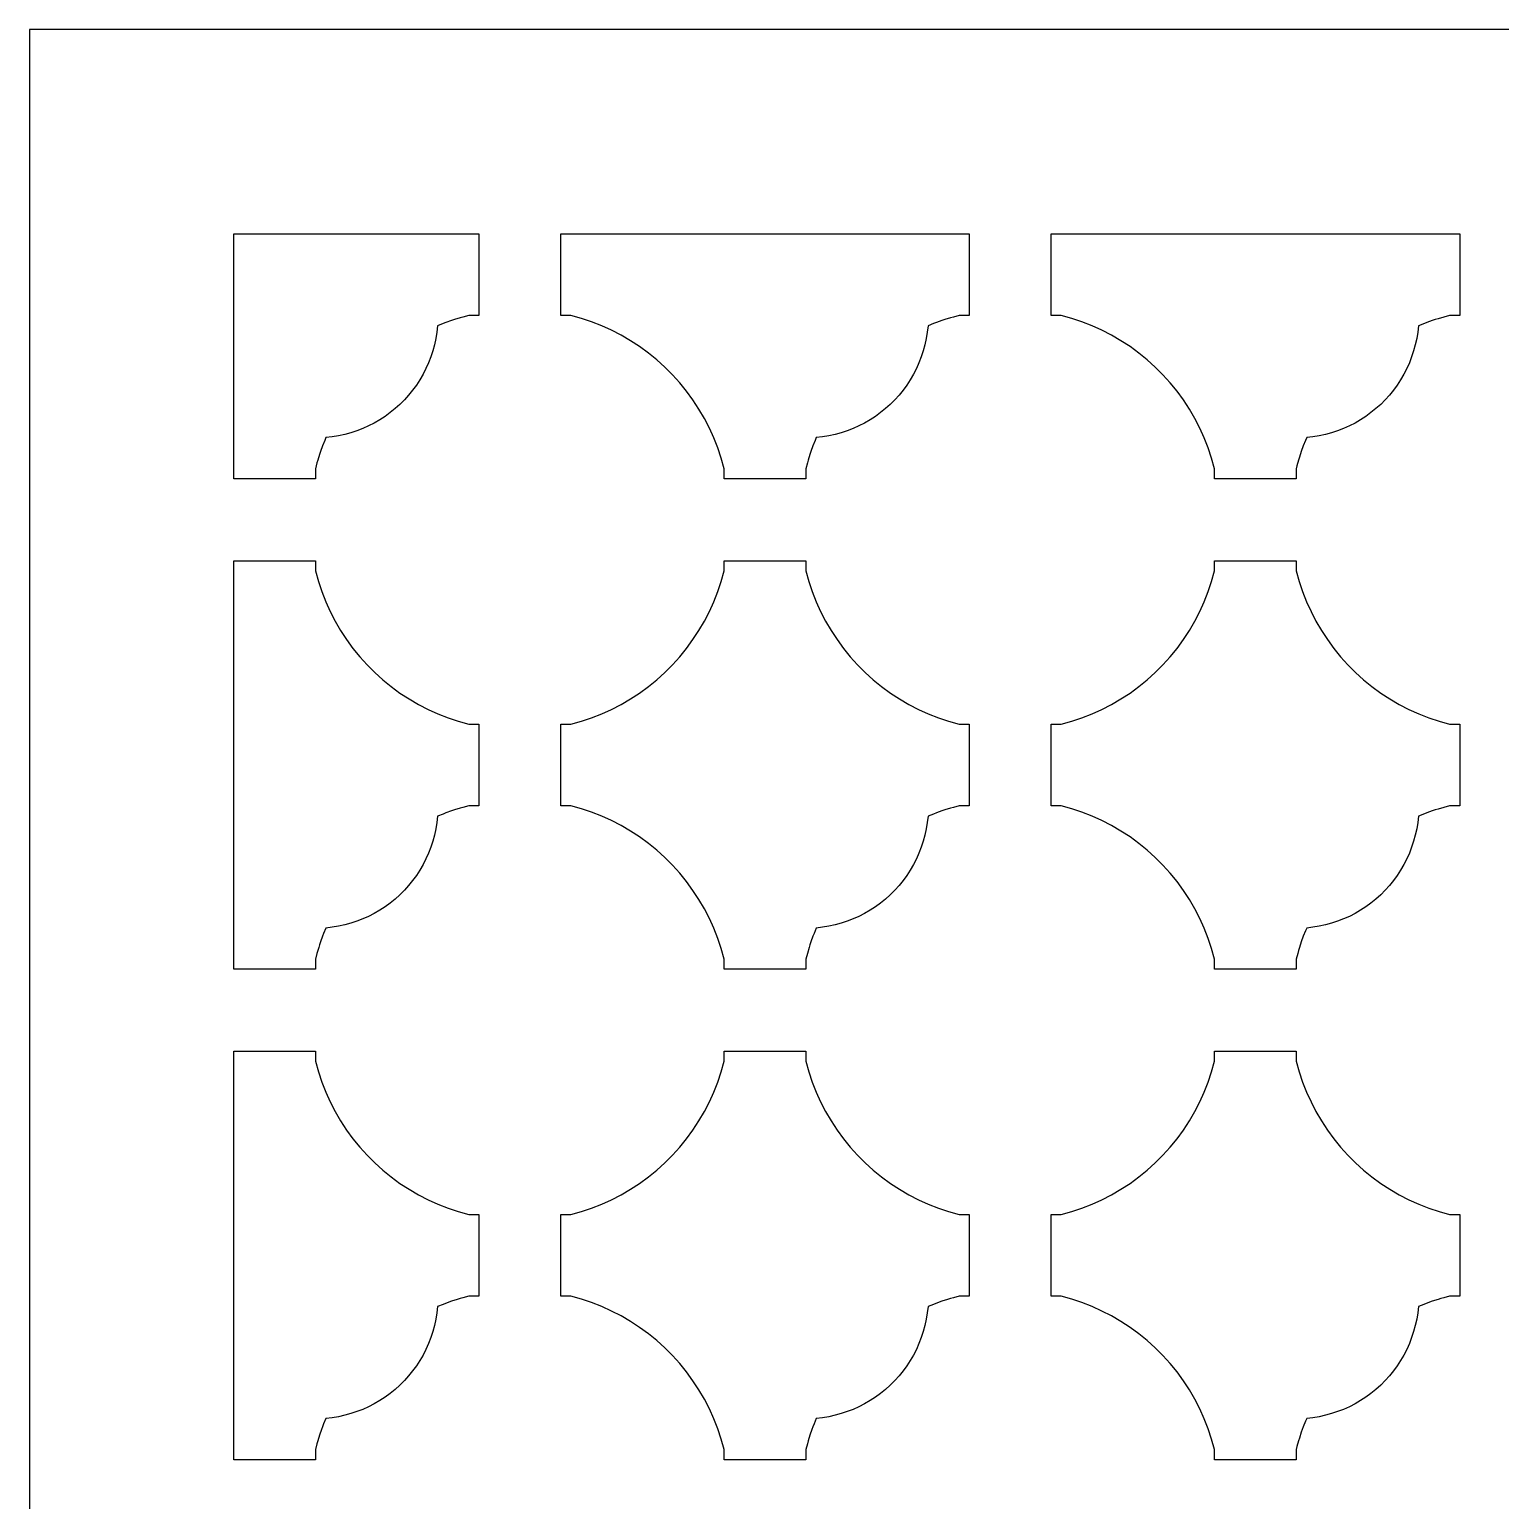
# Model space of a CAD drawing. Extents: x 112.5 to 184.5, y -92 to -20.
# Drawn here: x 112.5 to 148.5, y -56 to -20 of the extents above; entities that cross this region are included whole.
import ezdxf

# ---------------------------------------------------------------- set-up
doc = ezdxf.new("R2010")
doc.units = 0
doc.layers.add('BLACK', color=7, linetype='CONTINUOUS')

msp = doc.modelspace()

# ---------------------------------------------------------------- linework, layer by layer
at = {"layer": 'BLACK', "linetype": 'CONTINUOUS'}
for p, q in [((184.5, -20), (112.5, -20)), ((112.5, -20), (112.5, -92)), ((117.5, -31), (117.5, -25)), ((117.5, -25), (123.5, -25)), ((123.5, -25), (123.5, -27)), ((125.5, -25), (135.5, -25)), ((125.5, -27), (125.5, -25)), ((135.5, -25), (135.5, -27)), ((137.5, -25), (147.5, -25)), ((137.5, -27), (137.5, -25)), ((147.5, -25), (147.5, -27)), ((123.25, -27), (123.109, -27.0374)), ((123.5, -27), (123.25, -27)), ((125.75, -27), (125.5, -27)), ((126.006, -27.0709), (125.75, -27)), ((135.25, -27), (135.109, -27.0374)), ((135.5, -27), (135.25, -27)), ((137.75, -27), (137.5, -27)), ((138.006, -27.0709), (137.75, -27)), ((147.25, -27), (147.109, -27.0374)), ((147.5, -27), (147.25, -27)), ((122.489, -27.2546), (122.472, -27.4093)), ((122.624, -27.1995), (122.489, -27.2546)), ((122.693, -27.1734), (122.624, -27.1995)), ((122.83, -27.1242), (122.693, -27.1734)), ((122.899, -27.101), (122.83, -27.1242)), ((123.039, -27.0576), (122.899, -27.101)), ((123.109, -27.0374), (123.039, -27.0576)), ((126.257, -27.1549), (126.006, -27.0709)), ((126.504, -27.2517), (126.257, -27.1549)), ((126.746, -27.3611), (126.504, -27.2517)), ((134.489, -27.2546), (134.472, -27.4093)), ((134.624, -27.1995), (134.489, -27.2546)), ((134.693, -27.1734), (134.624, -27.1995)), ((134.83, -27.1242), (134.693, -27.1734)), ((134.899, -27.101), (134.83, -27.1242)), ((135.039, -27.0576), (134.899, -27.101)), ((135.109, -27.0374), (135.039, -27.0576)), ((138.257, -27.1549), (138.006, -27.0709)), ((138.504, -27.2517), (138.257, -27.1549)), ((138.746, -27.3611), (138.504, -27.2517)), ((146.489, -27.2546), (146.472, -27.4093)), ((146.557, -27.2266), (146.489, -27.2546)), ((146.693, -27.1734), (146.557, -27.2266)), ((146.83, -27.1242), (146.693, -27.1734)), ((146.899, -27.101), (146.83, -27.1242)), ((146.969, -27.0788), (146.899, -27.101)), ((147.109, -27.0374), (146.969, -27.0788)), ((122.414, -27.7149), (122.373, -27.865)), ((122.447, -27.5628), (122.414, -27.7149)), ((122.472, -27.4093), (122.447, -27.5628)), ((126.981, -27.4828), (126.746, -27.3611)), ((127.21, -27.6164), (126.981, -27.4828)), ((127.432, -27.7617), (127.21, -27.6164)), ((134.414, -27.7149), (134.373, -27.865)), ((134.447, -27.5628), (134.414, -27.7149)), ((134.472, -27.4093), (134.447, -27.5628)), ((138.981, -27.4828), (138.746, -27.3611)), ((139.21, -27.6164), (138.981, -27.4828)), ((139.432, -27.7617), (139.21, -27.6164)), ((146.414, -27.7149), (146.373, -27.865)), ((146.447, -27.5628), (146.414, -27.7149)), ((146.472, -27.4093), (146.447, -27.5628)), ((122.324, -28.0128), (122.268, -28.1579)), ((122.373, -27.865), (122.324, -28.0128)), ((127.647, -27.9182), (127.432, -27.7617)), ((127.852, -28.0854), (127.647, -27.9182)), ((134.324, -28.0128), (134.268, -28.1579)), ((134.373, -27.865), (134.324, -28.0128)), ((139.647, -27.9182), (139.432, -27.7617)), ((139.852, -28.0854), (139.647, -27.9182)), ((146.324, -28.0128), (146.268, -28.1579)), ((146.373, -27.865), (146.324, -28.0128)), ((122.133, -28.4384), (122.055, -28.573)), ((122.204, -28.2999), (122.133, -28.4384)), ((122.268, -28.1579), (122.204, -28.2999)), ((128.049, -28.2631), (127.852, -28.0854)), ((128.237, -28.4506), (128.049, -28.2631)), ((134.133, -28.4384), (134.055, -28.573)), ((134.204, -28.2999), (134.133, -28.4384)), ((134.268, -28.1579), (134.204, -28.2999)), ((140.049, -28.2631), (139.852, -28.0854)), ((140.237, -28.4506), (140.049, -28.2631)), ((146.133, -28.4384), (146.055, -28.573)), ((146.204, -28.2999), (146.133, -28.4384)), ((146.268, -28.1579), (146.204, -28.2999)), ((121.97, -28.7033), (121.878, -28.8291)), ((122.055, -28.573), (121.97, -28.7033)), ((128.415, -28.6476), (128.237, -28.4506)), ((128.582, -28.8534), (128.415, -28.6476)), ((133.97, -28.7033), (133.878, -28.8291)), ((134.055, -28.573), (133.97, -28.7033)), ((140.415, -28.6476), (140.237, -28.4506)), ((140.582, -28.8534), (140.415, -28.6476)), ((145.97, -28.7033), (145.878, -28.8291)), ((146.055, -28.573), (145.97, -28.7033)), ((121.676, -29.0656), (121.566, -29.1756)), ((121.78, -28.95), (121.676, -29.0656)), ((121.878, -28.8291), (121.78, -28.95)), ((128.738, -29.0676), (128.582, -28.8534)), ((128.884, -29.2895), (128.738, -29.0676)), ((133.676, -29.0656), (133.566, -29.1756)), ((133.78, -28.95), (133.676, -29.0656)), ((133.878, -28.8291), (133.78, -28.95)), ((140.738, -29.0676), (140.582, -28.8534)), ((140.884, -29.2895), (140.738, -29.0676)), ((145.676, -29.0656), (145.566, -29.1756)), ((145.78, -28.95), (145.676, -29.0656)), ((145.878, -28.8291), (145.78, -28.95)), ((121.203, -29.4695), (121.073, -29.5546)), ((121.329, -29.3779), (121.203, -29.4695)), ((121.45, -29.2798), (121.329, -29.3779)), ((121.566, -29.1756), (121.45, -29.2798)), ((129.017, -29.5186), (128.884, -29.2895)), ((129.139, -29.7543), (129.017, -29.5186)), ((133.203, -29.4695), (133.073, -29.5546)), ((133.329, -29.3779), (133.203, -29.4695)), ((133.45, -29.2798), (133.329, -29.3779)), ((133.566, -29.1756), (133.45, -29.2798)), ((141.017, -29.5186), (140.884, -29.2895)), ((141.139, -29.7543), (141.017, -29.5186)), ((145.203, -29.4695), (145.073, -29.5546)), ((145.329, -29.3779), (145.203, -29.4695)), ((145.45, -29.2798), (145.329, -29.3779)), ((145.566, -29.1756), (145.45, -29.2798)), ((120.365, -29.8726), (120.215, -29.9136)), ((120.513, -29.8239), (120.365, -29.8726)), ((120.658, -29.7675), (120.513, -29.8239)), ((120.8, -29.7037), (120.658, -29.7675)), ((120.938, -29.6327), (120.8, -29.7037)), ((121.073, -29.5546), (120.938, -29.6327)), ((129.248, -29.9959), (129.139, -29.7543)), ((132.365, -29.8726), (132.215, -29.9136)), ((132.513, -29.8239), (132.365, -29.8726)), ((132.658, -29.7675), (132.513, -29.8239)), ((132.8, -29.7037), (132.658, -29.7675)), ((132.938, -29.6327), (132.8, -29.7037)), ((133.073, -29.5546), (132.938, -29.6327)), ((141.248, -29.9959), (141.139, -29.7543)), ((144.365, -29.8726), (144.215, -29.9136)), ((144.513, -29.8239), (144.365, -29.8726)), ((144.658, -29.7675), (144.513, -29.8239)), ((144.8, -29.7037), (144.658, -29.7675)), ((144.938, -29.6327), (144.8, -29.7037)), ((145.073, -29.5546), (144.938, -29.6327)), ((119.673, -30.1926), (119.624, -30.33)), ((119.727, -30.0566), (119.673, -30.1926)), ((119.755, -29.9892), (119.727, -30.0566)), ((119.909, -29.972), (119.755, -29.9892)), ((120.063, -29.9467), (119.909, -29.972)), ((120.215, -29.9136), (120.063, -29.9467)), ((129.345, -30.2428), (129.248, -29.9959)), ((131.673, -30.1926), (131.624, -30.33)), ((131.727, -30.0566), (131.673, -30.1926)), ((131.755, -29.9892), (131.727, -30.0566)), ((131.909, -29.972), (131.755, -29.9892)), ((132.063, -29.9467), (131.909, -29.972)), ((132.215, -29.9136), (132.063, -29.9467)), ((141.345, -30.2428), (141.248, -29.9959)), ((143.673, -30.1926), (143.624, -30.33)), ((143.727, -30.0566), (143.673, -30.1926)), ((143.755, -29.9892), (143.727, -30.0566)), ((143.909, -29.972), (143.755, -29.9892)), ((144.063, -29.9467), (143.909, -29.972)), ((144.215, -29.9136), (144.063, -29.9467)), ((119.558, -30.5387), (119.537, -30.6089)), ((119.601, -30.3993), (119.558, -30.5387)), ((119.624, -30.33), (119.601, -30.3993)), ((129.429, -30.4944), (129.345, -30.2428)), ((129.5, -30.75), (129.429, -30.4944)), ((131.558, -30.5387), (131.537, -30.6089)), ((131.601, -30.3993), (131.558, -30.5387)), ((131.624, -30.33), (131.601, -30.3993)), ((141.429, -30.4944), (141.345, -30.2428)), ((141.5, -30.75), (141.429, -30.4944)), ((143.558, -30.5387), (143.518, -30.6793)), ((143.579, -30.4688), (143.558, -30.5387)), ((143.624, -30.33), (143.579, -30.4688)), ((119.537, -30.6089), (119.5, -30.75)), ((119.5, -30.75), (119.5, -31)), ((129.5, -31), (129.5, -30.75)), ((131.537, -30.6089), (131.5, -30.75)), ((131.5, -30.75), (131.5, -31)), ((141.5, -31), (141.5, -30.75)), ((143.518, -30.6793), (143.5, -30.75)), ((143.5, -30.75), (143.5, -31)), ((119.5, -31), (117.5, -31)), ((130.5, -31), (129.5, -31)), ((131.5, -31), (130.5, -31)), ((142.5, -31), (141.5, -31)), ((143.5, -31), (142.5, -31)), ((117.5, -33), (119.5, -33)), ((117.5, -43), (117.5, -33)), ((119.5, -33), (119.5, -33.25)), ((129.5, -33), (130.5, -33)), ((129.5, -33.25), (129.5, -33)), ((130.5, -33), (131.5, -33)), ((131.5, -33), (131.5, -33.25)), ((141.5, -33), (142.5, -33)), ((141.5, -33.25), (141.5, -33)), ((142.5, -33), (143.5, -33)), ((143.5, -33), (143.5, -33.25)), ((119.5, -33.25), (119.571, -33.5056)), ((129.429, -33.5056), (129.5, -33.25)), ((131.5, -33.25), (131.571, -33.5056)), ((141.429, -33.5056), (141.5, -33.25)), ((143.5, -33.25), (143.571, -33.5056)), ((119.571, -33.5056), (119.655, -33.7572)), ((119.655, -33.7572), (119.752, -34.0041)), ((129.248, -34.0041), (129.345, -33.7572)), ((129.345, -33.7572), (129.429, -33.5056)), ((131.571, -33.5056), (131.655, -33.7572)), ((131.655, -33.7572), (131.752, -34.0041)), ((141.248, -34.0041), (141.345, -33.7572)), ((141.345, -33.7572), (141.429, -33.5056)), ((143.571, -33.5056), (143.655, -33.7572)), ((143.655, -33.7572), (143.752, -34.0041)), ((119.752, -34.0041), (119.861, -34.2457)), ((129.139, -34.2457), (129.248, -34.0041)), ((131.752, -34.0041), (131.861, -34.2457)), ((141.139, -34.2457), (141.248, -34.0041)), ((143.752, -34.0041), (143.861, -34.2457)), ((119.861, -34.2457), (119.983, -34.4814)), ((119.983, -34.4814), (120.116, -34.7105)), ((128.884, -34.7105), (129.017, -34.4814)), ((129.017, -34.4814), (129.139, -34.2457)), ((131.861, -34.2457), (131.983, -34.4814)), ((131.983, -34.4814), (132.116, -34.7105)), ((140.884, -34.7105), (141.017, -34.4814)), ((141.017, -34.4814), (141.139, -34.2457)), ((143.861, -34.2457), (143.983, -34.4814)), ((143.983, -34.4814), (144.116, -34.7105)), ((120.116, -34.7105), (120.262, -34.9324)), ((128.738, -34.9324), (128.884, -34.7105)), ((132.116, -34.7105), (132.262, -34.9324)), ((140.738, -34.9324), (140.884, -34.7105)), ((144.116, -34.7105), (144.262, -34.9324)), ((120.262, -34.9324), (120.418, -35.1466)), ((120.418, -35.1466), (120.585, -35.3524)), ((128.415, -35.3524), (128.582, -35.1466)), ((128.582, -35.1466), (128.738, -34.9324)), ((132.262, -34.9324), (132.418, -35.1466)), ((132.418, -35.1466), (132.585, -35.3524)), ((140.415, -35.3524), (140.582, -35.1466)), ((140.582, -35.1466), (140.738, -34.9324)), ((144.262, -34.9324), (144.418, -35.1466)), ((144.418, -35.1466), (144.585, -35.3524)), ((120.585, -35.3524), (120.763, -35.5494)), ((120.763, -35.5494), (120.951, -35.7369)), ((128.049, -35.7369), (128.237, -35.5494)), ((128.237, -35.5494), (128.415, -35.3524)), ((132.585, -35.3524), (132.763, -35.5494)), ((132.763, -35.5494), (132.951, -35.7369)), ((140.049, -35.7369), (140.237, -35.5494)), ((140.237, -35.5494), (140.415, -35.3524)), ((144.585, -35.3524), (144.763, -35.5494)), ((144.763, -35.5494), (144.951, -35.7369)), ((120.951, -35.7369), (121.148, -35.9146)), ((121.148, -35.9146), (121.353, -36.0818)), ((127.647, -36.0818), (127.852, -35.9146)), ((127.852, -35.9146), (128.049, -35.7369)), ((132.951, -35.7369), (133.148, -35.9146)), ((133.148, -35.9146), (133.353, -36.0818)), ((139.647, -36.0818), (139.852, -35.9146)), ((139.852, -35.9146), (140.049, -35.7369)), ((144.951, -35.7369), (145.148, -35.9146)), ((145.148, -35.9146), (145.353, -36.0818)), ((121.353, -36.0818), (121.568, -36.2383)), ((121.568, -36.2383), (121.789, -36.3836)), ((127.21, -36.3836), (127.432, -36.2383)), ((127.432, -36.2383), (127.647, -36.0818)), ((133.353, -36.0818), (133.568, -36.2383)), ((133.568, -36.2383), (133.789, -36.3836)), ((139.21, -36.3836), (139.432, -36.2383)), ((139.432, -36.2383), (139.647, -36.0818)), ((145.353, -36.0818), (145.568, -36.2383)), ((145.568, -36.2383), (145.789, -36.3836)), ((121.789, -36.3836), (122.019, -36.5172)), ((122.019, -36.5172), (122.254, -36.6389)), ((122.254, -36.6389), (122.496, -36.7483)), ((126.504, -36.7483), (126.746, -36.6389)), ((126.746, -36.6389), (126.981, -36.5172)), ((126.981, -36.5172), (127.21, -36.3836)), ((133.789, -36.3836), (134.019, -36.5172)), ((134.019, -36.5172), (134.254, -36.6389)), ((134.254, -36.6389), (134.496, -36.7483)), ((138.504, -36.7483), (138.746, -36.6389)), ((138.746, -36.6389), (138.981, -36.5172)), ((138.981, -36.5172), (139.21, -36.3836)), ((145.789, -36.3836), (146.019, -36.5172)), ((146.019, -36.5172), (146.254, -36.6389)), ((146.254, -36.6389), (146.496, -36.7483)), ((122.496, -36.7483), (122.743, -36.8451)), ((122.743, -36.8451), (122.994, -36.9291)), ((122.994, -36.9291), (123.25, -37)), ((123.25, -37), (123.5, -37)), ((123.5, -37), (123.5, -38)), ((125.5, -37), (125.75, -37)), ((125.5, -38), (125.5, -37)), ((125.75, -37), (126.006, -36.9291)), ((126.006, -36.9291), (126.257, -36.8451)), ((126.257, -36.8451), (126.504, -36.7483)), ((134.496, -36.7483), (134.743, -36.8451)), ((134.743, -36.8451), (134.994, -36.9291)), ((134.994, -36.9291), (135.25, -37)), ((135.25, -37), (135.5, -37)), ((135.5, -37), (135.5, -38)), ((137.5, -38), (137.5, -37)), ((137.5, -37), (137.75, -37)), ((137.75, -37), (138.006, -36.9291)), ((138.006, -36.9291), (138.257, -36.8451)), ((138.257, -36.8451), (138.504, -36.7483)), ((146.496, -36.7483), (146.743, -36.8451)), ((146.743, -36.8451), (146.994, -36.9291)), ((146.994, -36.9291), (147.25, -37)), ((147.25, -37), (147.5, -37)), ((147.5, -37), (147.5, -38)), ((123.5, -38), (123.5, -39)), ((125.5, -39), (125.5, -38)), ((135.5, -38), (135.5, -39)), ((137.5, -39), (137.5, -38)), ((147.5, -38), (147.5, -39)), ((122.624, -39.1995), (122.489, -39.2546)), ((122.693, -39.1734), (122.624, -39.1995)), ((122.83, -39.1242), (122.693, -39.1734)), ((122.899, -39.101), (122.83, -39.1242)), ((123.039, -39.0576), (122.899, -39.101)), ((123.109, -39.0374), (123.039, -39.0576)), ((123.25, -39), (123.109, -39.0374)), ((123.5, -39), (123.25, -39)), ((125.75, -39), (125.5, -39)), ((126.006, -39.0709), (125.75, -39)), ((126.257, -39.1549), (126.006, -39.0709)), ((126.504, -39.2517), (126.257, -39.1549)), ((134.624, -39.1995), (134.489, -39.2546)), ((134.693, -39.1734), (134.624, -39.1995)), ((134.83, -39.1242), (134.693, -39.1734)), ((134.899, -39.101), (134.83, -39.1242)), ((135.039, -39.0576), (134.899, -39.101)), ((135.109, -39.0374), (135.039, -39.0576)), ((135.25, -39), (135.109, -39.0374)), ((135.5, -39), (135.25, -39)), ((137.75, -39), (137.5, -39)), ((138.006, -39.0709), (137.75, -39)), ((138.257, -39.1549), (138.006, -39.0709)), ((138.504, -39.2517), (138.257, -39.1549)), ((146.557, -39.2266), (146.489, -39.2546)), ((146.693, -39.1734), (146.557, -39.2266)), ((146.83, -39.1242), (146.693, -39.1734)), ((146.899, -39.101), (146.83, -39.1242)), ((146.969, -39.0788), (146.899, -39.101)), ((147.109, -39.0374), (146.969, -39.0788)), ((147.25, -39), (147.109, -39.0374)), ((147.5, -39), (147.25, -39)), ((122.447, -39.5628), (122.414, -39.7149)), ((122.472, -39.4093), (122.447, -39.5628)), ((122.489, -39.2546), (122.472, -39.4093)), ((126.746, -39.3611), (126.504, -39.2517)), ((126.981, -39.4828), (126.746, -39.3611)), ((127.21, -39.6164), (126.981, -39.4828)), ((134.447, -39.5628), (134.414, -39.7149)), ((134.472, -39.4093), (134.447, -39.5628)), ((134.489, -39.2546), (134.472, -39.4093)), ((138.746, -39.3611), (138.504, -39.2517)), ((138.981, -39.4828), (138.746, -39.3611)), ((139.21, -39.6164), (138.981, -39.4828)), ((146.447, -39.5628), (146.414, -39.7149)), ((146.472, -39.4093), (146.447, -39.5628)), ((146.489, -39.2546), (146.472, -39.4093)), ((122.373, -39.865), (122.324, -40.0128)), ((122.414, -39.7149), (122.373, -39.865)), ((127.432, -39.7617), (127.21, -39.6164)), ((127.647, -39.9182), (127.432, -39.7617)), ((127.852, -40.0854), (127.647, -39.9182)), ((134.373, -39.865), (134.324, -40.0128)), ((134.414, -39.7149), (134.373, -39.865)), ((139.432, -39.7617), (139.21, -39.6164)), ((139.647, -39.9182), (139.432, -39.7617)), ((139.852, -40.0854), (139.647, -39.9182)), ((146.373, -39.865), (146.324, -40.0128)), ((146.414, -39.7149), (146.373, -39.865)), ((122.204, -40.2999), (122.133, -40.4384)), ((122.268, -40.1579), (122.204, -40.2999)), ((122.324, -40.0128), (122.268, -40.1579)), ((128.049, -40.2631), (127.852, -40.0854)), ((128.237, -40.4506), (128.049, -40.2631)), ((134.204, -40.2999), (134.133, -40.4384)), ((134.268, -40.1579), (134.204, -40.2999)), ((134.324, -40.0128), (134.268, -40.1579)), ((140.049, -40.2631), (139.852, -40.0854)), ((140.237, -40.4506), (140.049, -40.2631)), ((146.204, -40.2999), (146.133, -40.4384)), ((146.268, -40.1579), (146.204, -40.2999)), ((146.324, -40.0128), (146.268, -40.1579)), ((122.055, -40.573), (121.97, -40.7033)), ((122.133, -40.4384), (122.055, -40.573)), ((128.415, -40.6476), (128.237, -40.4506)), ((128.582, -40.8534), (128.415, -40.6476)), ((134.055, -40.573), (133.97, -40.7033)), ((134.133, -40.4384), (134.055, -40.573)), ((140.415, -40.6476), (140.237, -40.4506)), ((140.582, -40.8534), (140.415, -40.6476)), ((146.055, -40.573), (145.97, -40.7033)), ((146.133, -40.4384), (146.055, -40.573)), ((121.78, -40.95), (121.676, -41.0656)), ((121.878, -40.8291), (121.78, -40.95)), ((121.97, -40.7033), (121.878, -40.8291)), ((128.738, -41.0676), (128.582, -40.8534)), ((133.78, -40.95), (133.676, -41.0656)), ((133.878, -40.8291), (133.78, -40.95)), ((133.97, -40.7033), (133.878, -40.8291)), ((140.738, -41.0676), (140.582, -40.8534)), ((145.78, -40.95), (145.676, -41.0656)), ((145.878, -40.8291), (145.78, -40.95)), ((145.97, -40.7033), (145.878, -40.8291)), ((121.329, -41.3779), (121.203, -41.4695)), ((121.45, -41.2798), (121.329, -41.3779)), ((121.566, -41.1756), (121.45, -41.2798)), ((121.676, -41.0656), (121.566, -41.1756)), ((128.884, -41.2895), (128.738, -41.0676)), ((129.017, -41.5186), (128.884, -41.2895)), ((133.329, -41.3779), (133.203, -41.4695)), ((133.45, -41.2798), (133.329, -41.3779)), ((133.566, -41.1756), (133.45, -41.2798)), ((133.676, -41.0656), (133.566, -41.1756)), ((140.884, -41.2895), (140.738, -41.0676)), ((141.017, -41.5186), (140.884, -41.2895)), ((145.329, -41.3779), (145.203, -41.4695)), ((145.45, -41.2798), (145.329, -41.3779)), ((145.566, -41.1756), (145.45, -41.2798)), ((145.676, -41.0656), (145.566, -41.1756)), ((120.8, -41.7037), (120.658, -41.7675)), ((120.938, -41.6327), (120.8, -41.7037)), ((121.073, -41.5546), (120.938, -41.6327)), ((121.203, -41.4695), (121.073, -41.5546)), ((129.139, -41.7543), (129.017, -41.5186)), ((129.248, -41.9959), (129.139, -41.7543)), ((132.8, -41.7037), (132.658, -41.7675)), ((132.938, -41.6327), (132.8, -41.7037)), ((133.073, -41.5546), (132.938, -41.6327)), ((133.203, -41.4695), (133.073, -41.5546)), ((141.139, -41.7543), (141.017, -41.5186)), ((141.248, -41.9959), (141.139, -41.7543)), ((144.8, -41.7037), (144.658, -41.7675)), ((144.938, -41.6327), (144.8, -41.7037)), ((145.073, -41.5546), (144.938, -41.6327)), ((145.203, -41.4695), (145.073, -41.5546)), ((119.755, -41.9892), (119.7, -42.1244)), ((119.909, -41.972), (119.755, -41.9892)), ((120.063, -41.9467), (119.909, -41.972)), ((120.215, -41.9136), (120.063, -41.9467)), ((120.365, -41.8726), (120.215, -41.9136)), ((120.513, -41.8239), (120.365, -41.8726)), ((120.658, -41.7675), (120.513, -41.8239)), ((129.345, -42.2428), (129.248, -41.9959)), ((131.755, -41.9892), (131.7, -42.1244)), ((131.909, -41.972), (131.755, -41.9892)), ((132.063, -41.9467), (131.909, -41.972)), ((132.215, -41.9136), (132.063, -41.9467)), ((132.365, -41.8726), (132.215, -41.9136)), ((132.513, -41.8239), (132.365, -41.8726)), ((132.658, -41.7675), (132.513, -41.8239)), ((141.345, -42.2428), (141.248, -41.9959)), ((143.727, -42.0566), (143.673, -42.1926)), ((143.755, -41.9892), (143.727, -42.0566)), ((143.909, -41.972), (143.755, -41.9892)), ((144.063, -41.9467), (143.909, -41.972)), ((144.215, -41.9136), (144.063, -41.9467)), ((144.365, -41.8726), (144.215, -41.9136)), ((144.513, -41.8239), (144.365, -41.8726)), ((144.658, -41.7675), (144.513, -41.8239)), ((119.579, -42.4688), (119.537, -42.6089)), ((119.601, -42.3993), (119.579, -42.4688)), ((119.624, -42.33), (119.601, -42.3993)), ((119.673, -42.1926), (119.624, -42.33)), ((119.7, -42.1244), (119.673, -42.1926)), ((129.429, -42.4944), (129.345, -42.2428)), ((131.579, -42.4688), (131.537, -42.6089)), ((131.601, -42.3993), (131.579, -42.4688)), ((131.624, -42.33), (131.601, -42.3993)), ((131.673, -42.1926), (131.624, -42.33)), ((131.7, -42.1244), (131.673, -42.1926)), ((141.429, -42.4944), (141.345, -42.2428)), ((143.579, -42.4688), (143.558, -42.5387)), ((143.624, -42.33), (143.579, -42.4688)), ((143.673, -42.1926), (143.624, -42.33)), ((119.537, -42.6089), (119.5, -42.75)), ((119.5, -42.75), (119.5, -43)), ((129.5, -42.75), (129.429, -42.4944)), ((129.5, -43), (129.5, -42.75)), ((131.537, -42.6089), (131.5, -42.75)), ((131.5, -42.75), (131.5, -43)), ((141.5, -42.75), (141.429, -42.4944)), ((141.5, -43), (141.5, -42.75)), ((143.537, -42.6089), (143.5, -42.75)), ((143.5, -42.75), (143.5, -43)), ((143.558, -42.5387), (143.537, -42.6089)), ((119.5, -43), (117.5, -43)), ((130.5, -43), (129.5, -43)), ((131.5, -43), (130.5, -43)), ((142.5, -43), (141.5, -43)), ((143.5, -43), (142.5, -43)), ((117.5, -55), (117.5, -45)), ((117.5, -45), (119.5, -45)), ((119.5, -45), (119.5, -45.25)), ((129.5, -45), (130.5, -45)), ((129.5, -45.25), (129.5, -45)), ((130.5, -45), (131.5, -45)), ((131.5, -45), (131.5, -45.25)), ((141.5, -45), (142.5, -45)), ((141.5, -45.25), (141.5, -45)), ((142.5, -45), (143.5, -45)), ((143.5, -45), (143.5, -45.25)), ((119.5, -45.25), (119.571, -45.5056)), ((129.429, -45.5056), (129.5, -45.25)), ((131.5, -45.25), (131.571, -45.5056)), ((141.429, -45.5056), (141.5, -45.25)), ((143.5, -45.25), (143.571, -45.5056)), ((119.571, -45.5056), (119.655, -45.7572)), ((129.345, -45.7572), (129.429, -45.5056)), ((131.571, -45.5056), (131.655, -45.7572)), ((141.345, -45.7572), (141.429, -45.5056)), ((143.571, -45.5056), (143.655, -45.7572)), ((119.655, -45.7572), (119.752, -46.0041)), ((119.752, -46.0041), (119.861, -46.2457)), ((129.139, -46.2457), (129.248, -46.0041)), ((129.248, -46.0041), (129.345, -45.7572)), ((131.655, -45.7572), (131.752, -46.0041)), ((131.752, -46.0041), (131.861, -46.2457)), ((141.139, -46.2457), (141.248, -46.0041)), ((141.248, -46.0041), (141.345, -45.7572)), ((143.655, -45.7572), (143.752, -46.0041)), ((143.752, -46.0041), (143.861, -46.2457)), ((119.861, -46.2457), (119.983, -46.4814)), ((129.017, -46.4814), (129.139, -46.2457)), ((131.861, -46.2457), (131.983, -46.4814)), ((141.017, -46.4814), (141.139, -46.2457)), ((143.861, -46.2457), (143.983, -46.4814)), ((119.983, -46.4814), (120.116, -46.7105)), ((120.116, -46.7105), (120.262, -46.9324)), ((128.738, -46.9324), (128.884, -46.7105)), ((128.884, -46.7105), (129.017, -46.4814)), ((131.983, -46.4814), (132.116, -46.7105)), ((132.116, -46.7105), (132.262, -46.9324)), ((140.738, -46.9324), (140.884, -46.7105)), ((140.884, -46.7105), (141.017, -46.4814)), ((143.983, -46.4814), (144.116, -46.7105)), ((144.116, -46.7105), (144.262, -46.9324)), ((120.262, -46.9324), (120.418, -47.1466)), ((120.418, -47.1466), (120.585, -47.3524)), ((128.415, -47.3524), (128.582, -47.1466)), ((128.582, -47.1466), (128.738, -46.9324)), ((132.262, -46.9324), (132.418, -47.1466)), ((132.418, -47.1466), (132.585, -47.3524)), ((140.415, -47.3524), (140.582, -47.1466)), ((140.582, -47.1466), (140.738, -46.9324)), ((144.262, -46.9324), (144.418, -47.1466)), ((144.418, -47.1466), (144.585, -47.3524)), ((120.585, -47.3524), (120.763, -47.5494)), ((128.237, -47.5494), (128.415, -47.3524)), ((132.585, -47.3524), (132.763, -47.5494)), ((140.237, -47.5494), (140.415, -47.3524)), ((144.585, -47.3524), (144.763, -47.5494)), ((120.763, -47.5494), (120.951, -47.7369)), ((120.951, -47.7369), (121.148, -47.9146)), ((127.852, -47.9146), (128.049, -47.7369)), ((128.049, -47.7369), (128.237, -47.5494)), ((132.763, -47.5494), (132.951, -47.7369)), ((132.951, -47.7369), (133.148, -47.9146)), ((139.852, -47.9146), (140.049, -47.7369)), ((140.049, -47.7369), (140.237, -47.5494)), ((144.763, -47.5494), (144.951, -47.7369)), ((144.951, -47.7369), (145.148, -47.9146)), ((121.148, -47.9146), (121.353, -48.0818)), ((121.353, -48.0818), (121.568, -48.2383)), ((121.568, -48.2383), (121.789, -48.3836)), ((127.21, -48.3836), (127.432, -48.2383)), ((127.432, -48.2383), (127.647, -48.0818)), ((127.647, -48.0818), (127.852, -47.9146)), ((133.148, -47.9146), (133.353, -48.0818)), ((133.353, -48.0818), (133.568, -48.2383)), ((133.568, -48.2383), (133.789, -48.3836)), ((139.21, -48.3836), (139.432, -48.2383)), ((139.432, -48.2383), (139.647, -48.0818)), ((139.647, -48.0818), (139.852, -47.9146)), ((145.148, -47.9146), (145.353, -48.0818)), ((145.353, -48.0818), (145.568, -48.2383)), ((145.568, -48.2383), (145.789, -48.3836)), ((121.789, -48.3836), (122.019, -48.5172)), ((122.019, -48.5172), (122.254, -48.6389)), ((126.746, -48.6389), (126.981, -48.5172)), ((126.981, -48.5172), (127.21, -48.3836)), ((133.789, -48.3836), (134.019, -48.5172)), ((134.019, -48.5172), (134.254, -48.6389)), ((138.746, -48.6389), (138.981, -48.5172)), ((138.981, -48.5172), (139.21, -48.3836)), ((145.789, -48.3836), (146.019, -48.5172)), ((146.019, -48.5172), (146.254, -48.6389)), ((122.254, -48.6389), (122.496, -48.7483)), ((122.496, -48.7483), (122.743, -48.8451)), ((122.743, -48.8451), (122.994, -48.9291)), ((122.994, -48.9291), (123.25, -49)), ((125.75, -49), (126.006, -48.9291)), ((126.006, -48.9291), (126.257, -48.8451)), ((126.257, -48.8451), (126.504, -48.7483)), ((126.504, -48.7483), (126.746, -48.6389)), ((134.254, -48.6389), (134.496, -48.7483)), ((134.496, -48.7483), (134.743, -48.8451)), ((134.743, -48.8451), (134.994, -48.9291)), ((134.994, -48.9291), (135.25, -49)), ((137.75, -49), (138.006, -48.9291)), ((138.006, -48.9291), (138.257, -48.8451)), ((138.257, -48.8451), (138.504, -48.7483)), ((138.504, -48.7483), (138.746, -48.6389)), ((146.254, -48.6389), (146.496, -48.7483)), ((146.496, -48.7483), (146.743, -48.8451)), ((146.743, -48.8451), (146.994, -48.9291)), ((146.994, -48.9291), (147.25, -49)), ((123.25, -49), (123.5, -49)), ((123.5, -49), (123.5, -50)), ((125.5, -50), (125.5, -49)), ((125.5, -49), (125.75, -49)), ((135.25, -49), (135.5, -49)), ((135.5, -49), (135.5, -50)), ((137.5, -50), (137.5, -49)), ((137.5, -49), (137.75, -49)), ((147.25, -49), (147.5, -49)), ((147.5, -49), (147.5, -50)), ((123.5, -50), (123.5, -51)), ((125.5, -51), (125.5, -50)), ((135.5, -50), (135.5, -51)), ((137.5, -51), (137.5, -50)), ((147.5, -50), (147.5, -51)), ((122.969, -51.0788), (122.83, -51.1242)), ((123.039, -51.0576), (122.969, -51.0788)), ((123.109, -51.0374), (123.039, -51.0576)), ((123.25, -51), (123.109, -51.0374)), ((123.5, -51), (123.25, -51)), ((125.75, -51), (125.5, -51)), ((126.006, -51.0709), (125.75, -51)), ((126.257, -51.1549), (126.006, -51.0709)), ((134.969, -51.0788), (134.83, -51.1242)), ((135.039, -51.0576), (134.969, -51.0788)), ((135.109, -51.0374), (135.039, -51.0576)), ((135.25, -51), (135.109, -51.0374)), ((135.5, -51), (135.25, -51)), ((137.75, -51), (137.5, -51)), ((138.006, -51.0709), (137.75, -51)), ((138.257, -51.1549), (138.006, -51.0709)), ((146.969, -51.0788), (146.83, -51.1242)), ((147.039, -51.0576), (146.969, -51.0788)), ((147.109, -51.0374), (147.039, -51.0576)), ((147.25, -51), (147.109, -51.0374)), ((147.5, -51), (147.25, -51)), ((122.472, -51.4093), (122.447, -51.5628)), ((122.489, -51.2546), (122.472, -51.4093)), ((122.624, -51.1995), (122.489, -51.2546)), ((122.761, -51.1483), (122.624, -51.1995)), ((122.83, -51.1242), (122.761, -51.1483)), ((126.504, -51.2517), (126.257, -51.1549)), ((126.746, -51.3611), (126.504, -51.2517)), ((126.981, -51.4828), (126.746, -51.3611)), ((134.472, -51.4093), (134.447, -51.5628)), ((134.489, -51.2546), (134.472, -51.4093)), ((134.624, -51.1995), (134.489, -51.2546)), ((134.761, -51.1483), (134.624, -51.1995)), ((134.83, -51.1242), (134.761, -51.1483)), ((138.504, -51.2517), (138.257, -51.1549)), ((138.746, -51.3611), (138.504, -51.2517)), ((138.981, -51.4828), (138.746, -51.3611)), ((146.472, -51.4093), (146.447, -51.5628)), ((146.489, -51.2546), (146.472, -51.4093)), ((146.624, -51.1995), (146.489, -51.2546)), ((146.761, -51.1483), (146.624, -51.1995)), ((146.83, -51.1242), (146.761, -51.1483)), ((122.414, -51.7149), (122.373, -51.865)), ((122.447, -51.5628), (122.414, -51.7149)), ((127.21, -51.6164), (126.981, -51.4828)), ((127.432, -51.7617), (127.21, -51.6164)), ((127.647, -51.9182), (127.432, -51.7617)), ((134.414, -51.7149), (134.373, -51.865)), ((134.447, -51.5628), (134.414, -51.7149)), ((139.21, -51.6164), (138.981, -51.4828)), ((139.432, -51.7617), (139.21, -51.6164)), ((139.647, -51.9182), (139.432, -51.7617)), ((146.414, -51.7149), (146.373, -51.865)), ((146.447, -51.5628), (146.414, -51.7149)), ((122.268, -52.1579), (122.204, -52.2999)), ((122.324, -52.0128), (122.268, -52.1579)), ((122.373, -51.865), (122.324, -52.0128)), ((127.852, -52.0854), (127.647, -51.9182)), ((128.049, -52.2631), (127.852, -52.0854)), ((134.268, -52.1579), (134.204, -52.2999)), ((134.324, -52.0128), (134.268, -52.1579)), ((134.373, -51.865), (134.324, -52.0128)), ((139.852, -52.0854), (139.647, -51.9182)), ((140.049, -52.2631), (139.852, -52.0854)), ((146.268, -52.1579), (146.204, -52.2999)), ((146.324, -52.0128), (146.268, -52.1579)), ((146.373, -51.865), (146.324, -52.0128)), ((122.133, -52.4384), (122.055, -52.573)), ((122.204, -52.2999), (122.133, -52.4384)), ((128.237, -52.4506), (128.049, -52.2631)), ((128.415, -52.6476), (128.237, -52.4506)), ((134.133, -52.4384), (134.055, -52.573)), ((134.204, -52.2999), (134.133, -52.4384)), ((140.237, -52.4506), (140.049, -52.2631)), ((140.415, -52.6476), (140.237, -52.4506)), ((146.133, -52.4384), (146.055, -52.573)), ((146.204, -52.2999), (146.133, -52.4384)), ((121.878, -52.8291), (121.78, -52.95)), ((121.97, -52.7033), (121.878, -52.8291)), ((122.055, -52.573), (121.97, -52.7033)), ((128.582, -52.8534), (128.415, -52.6476)), ((128.738, -53.0676), (128.582, -52.8534)), ((133.878, -52.8291), (133.78, -52.95)), ((133.97, -52.7033), (133.878, -52.8291)), ((134.055, -52.573), (133.97, -52.7033)), ((140.582, -52.8534), (140.415, -52.6476)), ((140.738, -53.0676), (140.582, -52.8534)), ((145.878, -52.8291), (145.78, -52.95)), ((145.97, -52.7033), (145.878, -52.8291)), ((146.055, -52.573), (145.97, -52.7033)), ((121.45, -53.2798), (121.329, -53.3779)), ((121.566, -53.1756), (121.45, -53.2798)), ((121.676, -53.0656), (121.566, -53.1756)), ((121.78, -52.95), (121.676, -53.0656)), ((128.884, -53.2895), (128.738, -53.0676)), ((133.45, -53.2798), (133.329, -53.3779)), ((133.566, -53.1756), (133.45, -53.2798)), ((133.676, -53.0656), (133.566, -53.1756)), ((133.78, -52.95), (133.676, -53.0656)), ((140.884, -53.2895), (140.738, -53.0676)), ((145.45, -53.2798), (145.329, -53.3779)), ((145.566, -53.1756), (145.45, -53.2798)), ((145.676, -53.0656), (145.566, -53.1756)), ((145.78, -52.95), (145.676, -53.0656)), ((120.938, -53.6327), (120.8, -53.7037)), ((121.073, -53.5546), (120.938, -53.6327)), ((121.203, -53.4695), (121.073, -53.5546)), ((121.329, -53.3779), (121.203, -53.4695)), ((129.017, -53.5186), (128.884, -53.2895)), ((129.139, -53.7543), (129.017, -53.5186)), ((132.938, -53.6327), (132.8, -53.7037)), ((133.073, -53.5546), (132.938, -53.6327)), ((133.203, -53.4695), (133.073, -53.5546)), ((133.329, -53.3779), (133.203, -53.4695)), ((141.017, -53.5186), (140.884, -53.2895)), ((141.139, -53.7543), (141.017, -53.5186)), ((144.938, -53.6327), (144.8, -53.7037)), ((145.073, -53.5546), (144.938, -53.6327)), ((145.203, -53.4695), (145.073, -53.5546)), ((145.329, -53.3779), (145.203, -53.4695)), ((119.755, -53.9892), (119.7, -54.1244)), ((119.909, -53.972), (119.755, -53.9892)), ((120.063, -53.9467), (119.909, -53.972)), ((120.215, -53.9136), (120.063, -53.9467)), ((120.365, -53.8726), (120.215, -53.9136)), ((120.513, -53.8239), (120.365, -53.8726)), ((120.658, -53.7675), (120.513, -53.8239)), ((120.8, -53.7037), (120.658, -53.7675)), ((129.248, -53.9959), (129.139, -53.7543)), ((129.345, -54.2428), (129.248, -53.9959)), ((131.755, -53.9892), (131.7, -54.1244)), ((131.909, -53.972), (131.755, -53.9892)), ((132.063, -53.9467), (131.909, -53.972)), ((132.215, -53.9136), (132.063, -53.9467)), ((132.365, -53.8726), (132.215, -53.9136)), ((132.513, -53.8239), (132.365, -53.8726)), ((132.658, -53.7675), (132.513, -53.8239)), ((132.8, -53.7037), (132.658, -53.7675)), ((141.248, -53.9959), (141.139, -53.7543)), ((141.345, -54.2428), (141.248, -53.9959)), ((143.755, -53.9892), (143.727, -54.0566)), ((143.909, -53.972), (143.755, -53.9892)), ((144.063, -53.9467), (143.909, -53.972)), ((144.215, -53.9136), (144.063, -53.9467)), ((144.365, -53.8726), (144.215, -53.9136)), ((144.513, -53.8239), (144.365, -53.8726)), ((144.658, -53.7675), (144.513, -53.8239)), ((144.8, -53.7037), (144.658, -53.7675)), ((119.648, -54.2612), (119.601, -54.3993)), ((119.673, -54.1926), (119.648, -54.2612)), ((119.7, -54.1244), (119.673, -54.1926)), ((129.429, -54.4944), (129.345, -54.2428)), ((131.648, -54.2612), (131.601, -54.3993)), ((131.673, -54.1926), (131.648, -54.2612)), ((131.7, -54.1244), (131.673, -54.1926)), ((141.429, -54.4944), (141.345, -54.2428)), ((143.624, -54.33), (143.579, -54.4688)), ((143.673, -54.1926), (143.624, -54.33)), ((143.727, -54.0566), (143.673, -54.1926)), ((119.537, -54.6089), (119.5, -54.75)), ((119.558, -54.5387), (119.537, -54.6089)), ((119.601, -54.3993), (119.558, -54.5387)), ((129.5, -54.75), (129.429, -54.4944)), ((131.537, -54.6089), (131.5, -54.75)), ((131.558, -54.5387), (131.537, -54.6089)), ((131.601, -54.3993), (131.558, -54.5387)), ((141.5, -54.75), (141.429, -54.4944)), ((143.518, -54.6793), (143.5, -54.75)), ((143.558, -54.5387), (143.518, -54.6793)), ((143.579, -54.4688), (143.558, -54.5387)), ((119.5, -55), (117.5, -55)), ((119.5, -54.75), (119.5, -55)), ((129.5, -55), (129.5, -54.75)), ((130.5, -55), (129.5, -55)), ((131.5, -55), (130.5, -55)), ((131.5, -54.75), (131.5, -55)), ((141.5, -55), (141.5, -54.75)), ((142.5, -55), (141.5, -55)), ((143.5, -55), (142.5, -55)), ((143.5, -54.75), (143.5, -55))]:
    msp.add_line(p, q, dxfattribs=at)

doc.saveas('drawing.dxf')
